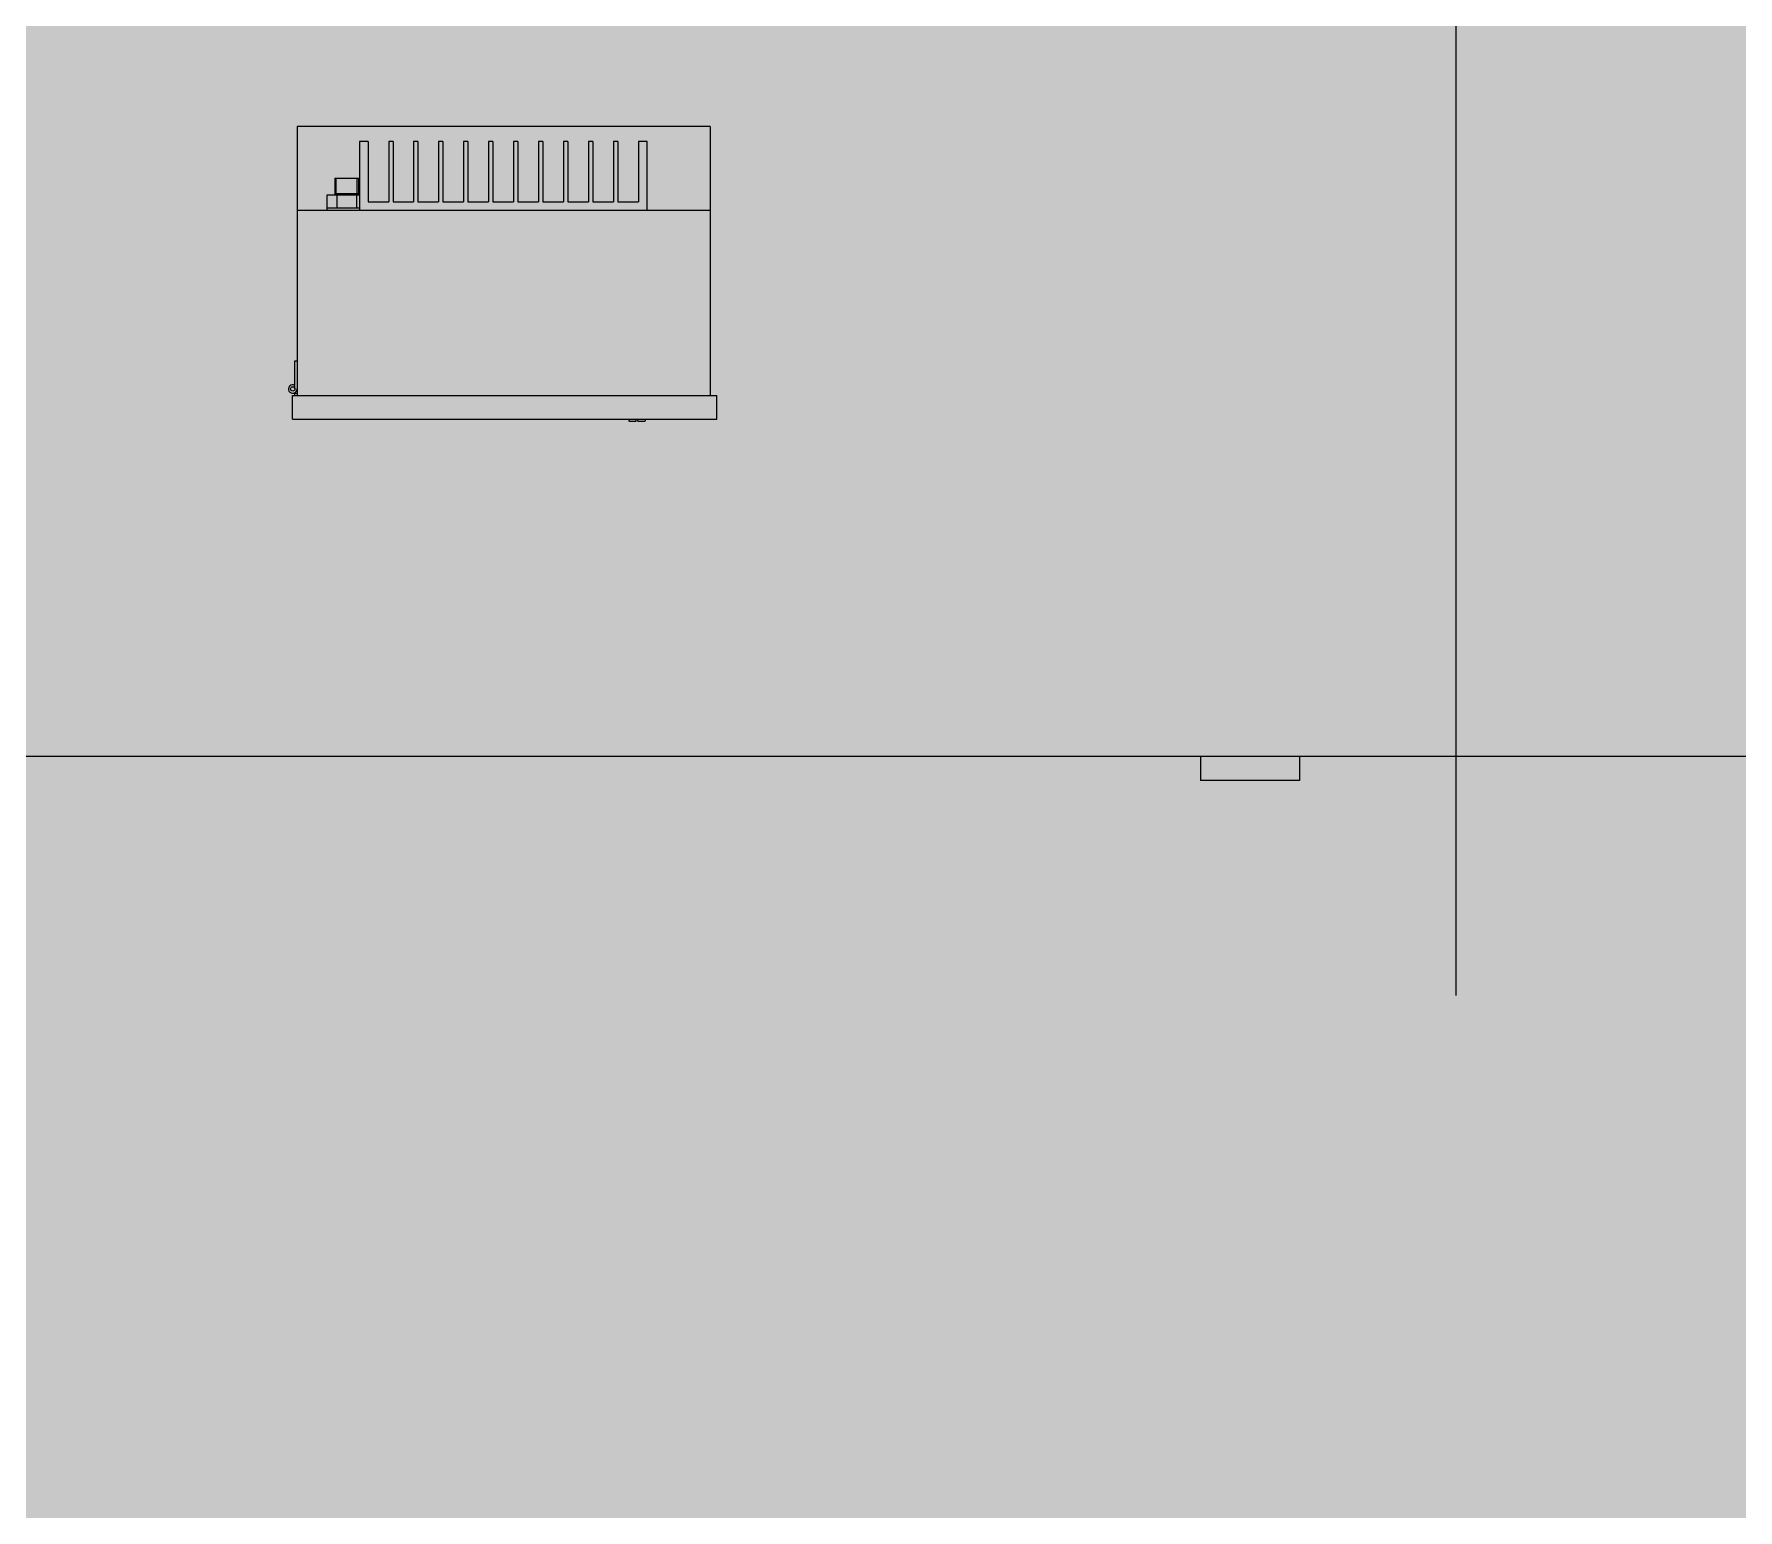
# Model space of a CAD drawing. Extents: x -18489 to 195597, y -1599 to 112111.
# Drawn here: x -14653.3 to -14527.7, y 2321.7 to 2430.5 of the extents above; entities that cross this region are included whole.
import ezdxf

# ---------------------------------------------------------------- set-up
doc = ezdxf.new("R2010")
doc.units = 0
doc.header["$LTSCALE"] = 100
for name, color, linetype in [('188K-SM-03-F10-MECH-EQ-Y2257103$0$0 Xref', 8, 'Continuous'), ('188K-SM-03-F10-MECH-EQ-Y2257103$0$M-EQU-FOUNDATION', 8, 'Continuous'), ('188K-SM-03-F10-MECH-EQ-Y2257103$0$Micron CUP L10 HVAC EQU$0$M-MECH-EQU', 136, 'Continuous'), ('188K-SM-03-F10-MECH-EQ-Y2257103$0$Micron CUP L10 HVAC EQU$0$M-PHASE1 AREA', 252, 'Continuous')]:
    doc.layers.add(name, color=color, linetype=linetype)

# ---------------------------------------------------------------- blocks, each defined once
blk = doc.blocks.new('188K-SM-03-F10-MECH-EQ-Y2257103$0$Micron CUP L10 HVAC EQU$0$A$C0c53ceb0')
at = {"layer": '188K-SM-03-F10-MECH-EQ-Y2257103$0$Micron CUP L10 HVAC EQU$0$M-PHASE1 AREA'}
for p, q in [((15946.39442, 14421.94945), (15946.39442, 17666.53668)), ((15092.49396, 15062.50167), (15092.49396, 15000.61716)), ((15396.97321, 15062.50167), (15092.49396, 15062.50167)), ((15144.81364, 15051.36371), (15138.47032, 15051.36371)), ((15138.47032, 15051.36371), (15138.47032, 15000.61716)), ((15144.81364, 15051.36371), (15144.81364, 15006.96048)), ((15163.20926, 15051.36371), (15160.0376, 15051.36371)), ((15160.0376, 15051.36371), (15160.0376, 15006.96048)), ((15163.20926, 15051.36371), (15163.20926, 15006.96048)), ((15181.60488, 15051.36371), (15178.43323, 15051.36371)), ((15178.43323, 15051.36371), (15178.43323, 15006.96048)), ((15181.60488, 15051.36371), (15181.60488, 15006.96048)), ((15200.00051, 15051.36371), (15196.82885, 15051.36371)), ((15196.82885, 15051.36371), (15196.82885, 15006.96048)), ((15200.00051, 15051.36371), (15200.00051, 15006.96048)), ((15218.39613, 15051.36371), (15215.22447, 15051.36371)), ((15215.22447, 15051.36371), (15215.22447, 15006.96048)), ((15218.39613, 15051.36371), (15218.39613, 15006.96048)), ((15236.79175, 15051.36371), (15233.62009, 15051.36371)), ((15233.62009, 15051.36371), (15233.62009, 15006.96048)), ((15236.79175, 15051.36371), (15236.79175, 15006.96048)), ((15255.18737, 15051.36371), (15252.01571, 15051.36371)), ((15252.01571, 15051.36371), (15252.01571, 15006.96048)), ((15255.18737, 15051.36371), (15255.18737, 15006.96048)), ((15273.58299, 15051.36371), (15270.41133, 15051.36371)), ((15270.41133, 15051.36371), (15270.41133, 15006.96048)), ((15273.58299, 15051.36371), (15273.58299, 15006.96048)), ((15291.97861, 15051.36371), (15288.80695, 15051.36371)), ((15288.80695, 15051.36371), (15288.80695, 15006.96048)), ((15291.97861, 15051.36371), (15291.97861, 15006.96048)), ((15310.37423, 15051.36371), (15307.20257, 15051.36371)), ((15307.20257, 15051.36371), (15307.20257, 15006.96048)), ((15310.37423, 15051.36371), (15310.37423, 15006.96048)), ((15328.76985, 15051.36371), (15325.5982, 15051.36371)), ((15325.5982, 15051.36371), (15325.5982, 15006.96048)), ((15328.76985, 15051.36371), (15328.76985, 15006.96048)), ((15350.33713, 15051.36371), (15343.99382, 15051.36371)), ((15343.99382, 15051.36371), (15343.99382, 15006.96048)), ((15350.33713, 15000.61716), (15350.33713, 15051.36371)), ((15396.97321, 15062.50167), (15396.97321, 15000.61716)), ((15120.36015, 15024.40461), (15137.80428, 15024.40461)), ((15120.36015, 15024.40461), (15120.36015, 15011.71797)), ((15120.36015, 15012.98663), (15137.80428, 15012.98663)), ((15121.23236, 15012.98663), (15121.23236, 15024.40461)), ((15136.93207, 15012.98663), (15136.93207, 15024.40461)), ((15137.80428, 15024.40461), (15137.80428, 15011.71797)), ((15396.97321, 15000.61716), (15092.49396, 15000.61716)), ((15092.49396, 15000.61716), (15092.49396, 14864.23583)), ((15114.36572, 15002.20299), (15114.36572, 15000.61716)), ((15138.47032, 15002.20299), (15114.36572, 15002.20299)), ((15114.42915, 15011.71797), (15114.42915, 15002.20299)), ((15138.47032, 15011.71797), (15114.42915, 15011.71797)), ((15121.75568, 15011.71797), (15121.75568, 15002.20299)), ((15136.40875, 15011.71797), (15136.40875, 15002.20299)), ((15144.81364, 15006.96048), (15160.0376, 15006.96048)), ((15163.20926, 15006.96048), (15178.43323, 15006.96048)), ((15181.60488, 15006.96048), (15196.82885, 15006.96048)), ((15200.00051, 15006.96048), (15215.22447, 15006.96048)), ((15218.39613, 15006.96048), (15233.62009, 15006.96048)), ((15236.79175, 15006.96048), (15252.01571, 15006.96048)), ((15255.18737, 15006.96048), (15270.41133, 15006.96048)), ((15273.58299, 15006.96048), (15288.80695, 15006.96048)), ((15291.97861, 15006.96048), (15307.20257, 15006.96048)), ((15310.37423, 15006.96048), (15325.5982, 15006.96048)), ((15328.76985, 15006.96048), (15343.99382, 15006.96048)), ((15396.97321, 15000.61716), (15396.97321, 14864.23583)), ((15090.90813, 14868.99332), (15090.90813, 14889.6091)), ((15090.90813, 14889.6091), (15092.49396, 14889.6091)), ((15089.20812, 14864.23583), (15401.85756, 14864.23583)), ((15089.20812, 14846.67753), (15089.20812, 14864.23583)), ((15090.13438, 14870.35545), (15090.94646, 14871.71757)), ((15090.90813, 14864.23583), (15090.90813, 14866.25993)), ((15090.90813, 14865.82166), (15092.49396, 14865.82166)), ((15401.85756, 14846.67753), (15401.85756, 14864.23583)), ((15089.20812, 14846.67753), (15401.85756, 14846.67753)), ((15337.05423, 14846.67753), (15337.05423, 14845.5593)), ((15337.30353, 14845.30561), (15342.42067, 14845.21629)), ((15342.42067, 14845.21629), (15342.42067, 14846.67753)), ((15343.61322, 14845.21629), (15343.61322, 14846.67753)), ((15343.61322, 14845.21629), (15348.73036, 14845.30561)), ((15348.97966, 14846.67753), (15348.97966, 14845.5593)), ((18281.63439, 14598.21637), (14736.59388, 14598.21637)), ((15758.0803, 14598.21637), (15758.0803, 14580.48505)), ((15831.02845, 14598.21637), (15831.02845, 14580.48505)), ((15831.02845, 14580.48505), (15758.0803, 14580.48505))]:
    blk.add_line(p, q, dxfattribs=at)
blk.add_circle((15089.3223, 14868.99332), 1.58583, dxfattribs=at)
for centre, radius, start, end in [((15089.3223, 14868.99332), 3.17166, 59.19715756, 0), ((15337.30796, 14845.5593), 0.25373, 180, 269), ((15348.72593, 14845.5593), 0.25373, 271, 0)]:
    blk.add_arc(centre, radius, start, end, dxfattribs=at)
blk = doc.blocks.new('188K-SM-03-F10-MECH-EQ-Y2257103$0$Micron CUP L10 HVAC EQU')
at = {"layer": '188K-SM-03-F10-MECH-EQ-Y2257103$0$Micron CUP L10 HVAC EQU$0$M-MECH-EQU'}
blk.add_blockref('188K-SM-03-F10-MECH-EQ-Y2257103$0$Micron CUP L10 HVAC EQU$0$A$C0c53ceb0', (-206166.7, 2082.2), dxfattribs=at)
blk = doc.blocks.new('188K-SM-03-F10-MECH-EQ-Y2257103')
at = {"layer": '188K-SM-03-F10-MECH-EQ-Y2257103$0$M-EQU-FOUNDATION'}
h = blk.add_hatch(dxfattribs=at)
h.set_pattern_fill('AR-CONC', color=256, scale=0.1)
h.set_pattern_definition([(50, (4473.521, 709.199), (18.218467, -1.593909), [1.905, -20.955]), (355, (4473.521, 709.2), (-3.524342, 19.105685), [1.524, -16.764058]), (100.45144, (4475.04, 709.066), (14.694125, 17.511775), [1.619001, -17.809024]), (46.1842, (4473.521, 714.28), (27.107904, -4.204233), [2.8575, -31.4325]), (96.63556, (4475.78, 713.93), (23.740413, 24.742612), [2.428502, -26.71356]), (351.18415, (4473.52, 714.28), (23.740413, 24.742612), [2.285997, -25.145973]), (21, (4476.061, 713.009), (15.161439, -10.22652), [1.905, -20.955]), (326, (4476.061, 713.01), (6.180203, 18.418797), [1.524, -16.764]), (71.45144, (4477.325, 712.157), (21.341642, 8.192277), [1.619001, -17.808994]), (37.5, (4473.5214, 709.199), (0.3088603, 8.4555039), [0, -16.5608, 0, -17.018, 0, -16.8275]), (7.5, (4473.521, 709.199), (6.6819663, 10.0180575), [0, -9.7028, 0, -16.1798, 0, -6.4135]), (327.5, (4467.857, 709.199), (13.5590595, -0.5728744), [0, -6.35, 0, -19.812, 0, -26.289]), (317.5, (4465.317, 709.199), (14.812918, 2.542649), [0, -8.255, 0, -13.1572, 0, -18.669])])
h.paths.add_polyline_path([(-14928.15, 5602.46), (-14278.15, 5602.46), (-14278.15, 1902.46), (-14928.15, 1902.46)], flags=16)
h.paths.add_polyline_path([(-14933.15, 5607.46), (-14273.15, 5607.46), (-14273.15, 1897.46), (-14933.15, 1897.46)])
h = blk.add_hatch(dxfattribs=at)
h.set_pattern_fill('AR-CONC', color=256, scale=0.3)
h.set_pattern_definition([(50, (4473.52, 709.2), (54.6554, -4.78173), [5.715, -62.865]), (355, (4473.52, 709.2), (-10.57303, 57.31705), [4.572, -50.29218]), (100.45144, (4478.076, 708.8), (44.08237, 52.53533), [4.857, -53.42707]), (46.1842, (4473.52, 724.44), (81.32371, -12.6127), [8.5725, -94.2975]), (96.63556, (4480.3, 723.39), (71.22124, 74.22784), [7.2855, -80.14068]), (351.18415, (4473.52, 724.44), (71.22124, 74.22784), [6.858, -75.43792]), (21, (4481.14, 720.63), (45.48432, -30.67956), [5.715, -62.865]), (326, (4481.14, 720.63), (18.54061, 55.25639), [4.572, -50.292]), (71.45144, (4484.93, 718.07), (64.02493, 24.57683), [4.857, -53.42698]), (37.5, (4473.521, 709.2), (0.926581, 25.366512), [0, -49.6824, 0, -51.054, 0, -50.4825]), (7.5, (4473.52, 709.2), (20.0459, 30.054172), [0, -29.1084, 0, -48.5394, 0, -19.2405]), (327.5, (4456.529, 709.2), (40.677179, -1.718623), [0, -19.05, 0, -59.436, 0, -78.867]), (317.5, (4448.91, 709.2), (44.438754, 7.62795), [0, -24.765, 0, -39.4716, 0, -56.007])])
h.paths.add_polyline_path([(-14918.15, 5592.46), (-14288.15, 5592.46), (-14288.15, 1912.46), (-14918.15, 1912.46)])
at = {"layer": '188K-SM-03-F10-MECH-EQ-Y2257103$0$0 Xref', "xscale": 0.1, "yscale": 0.1, "zscale": 0.1}
blk.add_blockref('188K-SM-03-F10-MECH-EQ-Y2257103$0$Micron CUP L10 HVAC EQU', (4473.52, 709.2), dxfattribs=at)

msp = doc.modelspace()

# ---------------------------------------------------------------- block references
msp.add_blockref('188K-SM-03-F10-MECH-EQ-Y2257103', (0, 0))

doc.saveas('drawing.dxf')
